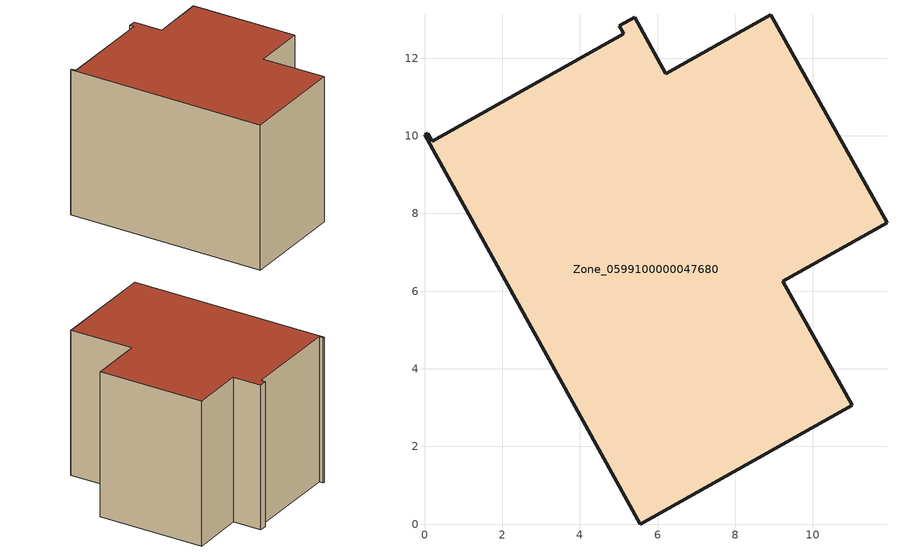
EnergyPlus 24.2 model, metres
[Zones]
Zone_0599100000047680
 floor ground (C_G): 0,10.02 0.08,10.07 0.2,9.86 5.13,12.63 5.02,12.84 5.41,13.05 6.21,11.6 8.92,13.12 11.91,7.77 9.22,6.26 11.01,3.07 5.56,0 z0
 wall outside (C_F): 5.56,0 11.01,3.07 9.22,6.26 11.91,7.77 8.92,13.12 6.21,11.6 5.41,13.05 5.02,12.84 5.13,12.63 0.2,9.86 0.08,10.07 0,10.02 5.56,0 z0:8.41
 roof outside (C_R): 0.08,10.07 0,10.02 5.56,0 11.01,3.07 9.22,6.26 11.91,7.77 8.92,13.12 6.21,11.6 5.41,13.05 5.02,12.84 5.13,12.63 0.2,9.86 z8.41
[BUILDING]
Pand.0599100000047680: North Axis=0; Terrain=City; Loads Convergence Tolerance Value=0.04; Temperature Convergence Tolerance Value=0.4; Solar Distribution=FullExterior; Maximum Number of Warmup Days=25; Minimum Number of Warmup Days=1
[Site:Location]
Rotterdam.The.Hague.AP_ZH_NLD Design_Conditions: Latitude=51.96; Longitude=4.45; Time Zone=1; Elevation=-4.5
[SITE:GROUNDTEMPERATURE:BUILDINGSURFACE]
18, 18, 18, 18, 18, 18, 18, 18, 18, 18, 18, 18
[MATERIAL] Thermal Absorptance=0.9; Solar Absorptance=0.7; Visible Absorptance=0.7
Name | Roughness | Thickness | Conductivity | Density | Specific Heat
G.TC.1965-1974 | MediumSmooth | 0.15 | 0.882353 | 540 | 1210
F.TC.1965-1974 | Rough | 0.3 | 0.697674 | 1920 | 840
R.TC.1965-1974 | MediumRough | 0.2 | 0.232558 | 1500 | 1000
[CONSTRUCTION]
C_G: G.TC.1965-1974
C_F: F.TC.1965-1974
C_R: R.TC.1965-1974
[ZONE]
Zone_0599100000047680: Type=1; Multiplier=1; Ceiling Height=Autocalculate; Volume=Autocalculate; Floor Area=autocalculate; Part of Total Floor Area=Yes
[ZONEINFILTRATION:DESIGNFLOWRATE]
Infil_Zone_0599100000047680: Zone or ZoneList or Space or SpaceList=Zone_0599100000047680; Schedule=AlwaysOn; Design Flow Rate Calculation Method=Flow/Area; Flow Rate per Floor Area=0.003; Constant Term Coefficient=1; Temperature Term Coefficient=0; Velocity Term Coefficient=0; Velocity Squared Term Coefficient=0
[HVACTEMPLATE:ZONE:IDEALLOADSAIRSYSTEM]
Zone_0599100000047680: Maximum Heating Supply Air Temperature=50; Minimum Cooling Supply Air Temperature=13; Maximum Heating Supply Air Humidity Ratio=0.0156; Minimum Cooling Supply Air Humidity Ratio=0.0077; Heating Limit=NoLimit; Cooling Limit=NoLimit; Dehumidification Control Type=ConstantSensibleHeatRatio; Cooling Sensible Heat Ratio=0.7; Dehumidification Setpoint=60; Humidification Control Type=None; Humidification Setpoint=30; Outdoor Air Method=None; Outdoor Air Flow Rate per Person=0.00944; Outdoor Air Flow Rate per Zone Floor Area=0; Outdoor Air Flow Rate per Zone=0; Demand Controlled Ventilation Type=None; Outdoor Air Economizer Type=NoEconomizer; Heat Recovery Type=None; Sensible Heat Recovery Effectiveness=0.7; Latent Heat Recovery Effectiveness=0.65
[ZONECONTROL:THERMOSTAT]
ThermostatControl_Zone_0599100000047680: Zone or ZoneList=Zone_0599100000047680; Control Type Schedule=DualSetpointControlType; Control 1=Thermostat_Zone_0599100000047680; Temperature Difference Between Cutout And Setpoint=0
[THERMOSTATSETPOINT:DUALSETPOINT]
Thermostat_Zone_0599100000047680: Heating Setpoint Temperature Schedule=HeatingSetpoint_Zone_0599100000047680; Cooling Setpoint Temperature Schedule=CoolingSetpoint_Zone_0599100000047680
[SCHEDULE:COMPACT]
HeatingSetpoint_Zone_0599100000047680: Through: 12/31, For: AllDays, Until: 24:00, 21
CoolingSetpoint_Zone_0599100000047680: Through: 12/31, For: AllDays, Until: 24:00, 24
DualSetpointControlType: Through: 12/31, For: AllDays, Until: 24:00, 4
AlwaysOn: Through: 12/31, For: AllDays, Until: 24:00, 1
